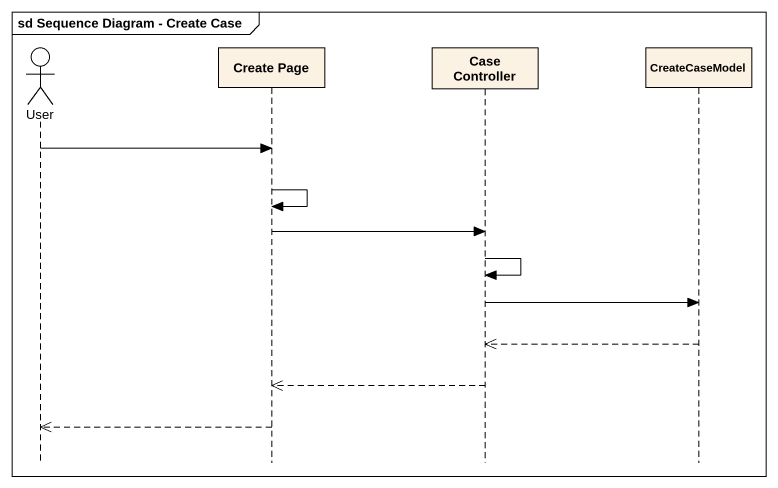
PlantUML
@startuml
mainframe sd Sequence Diagram - Create Case
hide footbox
actor User
participant "Create Page" as Create_Page
participant "Case Controller" as Case_Controller
participant CreateCaseModel

User -> Create_Page
Create_Page -> Create_Page
Create_Page -> Case_Controller
Case_Controller -> Case_Controller
Case_Controller -> CreateCaseModel
CreateCaseModel -->> Case_Controller
Case_Controller -->> Create_Page
Create_Page -->> User
@enduml
